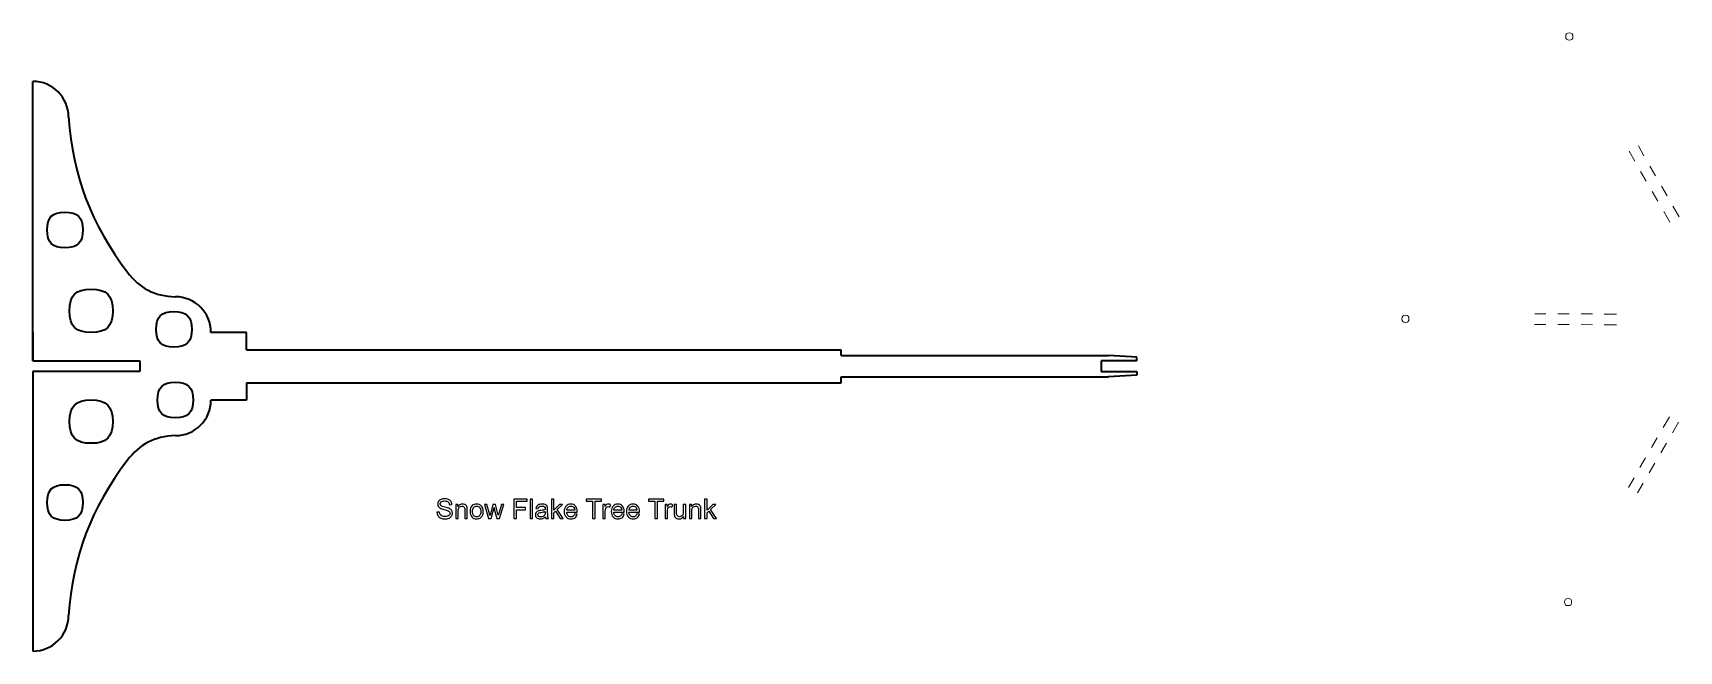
# Model space of a CAD drawing. Header units: centimetres. Extents: x -208 to 206, y -104 to 104.
# Drawn here: x -98.7 to -36.7, y 46.5 to 69.8 of the extents above; entities that cross this region are included whole.
import ezdxf

# ---------------------------------------------------------------- set-up
doc = ezdxf.new("R2010")
doc.units = ezdxf.units.CM
doc.header["$MEASUREMENT"] = 0
doc.layers.add('#Layer 1', color=7, linetype='Continuous')

msp = doc.modelspace()

# ---------------------------------------------------------------- linework, layer by layer
at = {"layer": '#Layer 1', "color": 250, "lineweight": 9}
for points in [[(-40.73868, 69.6224), (-40.73868, 69.71716), (-40.77788, 69.75658), (-40.87263, 69.75658), (-40.87263, 69.75658), (-40.96738, 69.75658), (-41.00658, 69.71716), (-41.00658, 69.6224), (-41.00658, 69.6224), (-41.00658, 69.52788), (-40.96738, 69.48845), (-40.87263, 69.48845), (-40.87263, 69.48845), (-40.77788, 69.48845), (-40.73868, 69.52788), (-40.73868, 69.6224)], [(-46.90562, 58.99719), (-46.90562, 59.09194), (-46.94482, 59.13114), (-47.03958, 59.13114), (-47.03958, 59.13114), (-47.13433, 59.13114), (-47.17353, 59.09194), (-47.17353, 58.99719), (-47.17353, 58.99719), (-47.17353, 58.90244), (-47.13433, 58.86324), (-47.03958, 58.86324), (-47.03958, 58.86324), (-46.94482, 58.86324), (-46.90562, 58.90244), (-46.90562, 58.99719)], [(-40.78729, 48.34375), (-40.78729, 48.4385), (-40.82671, 48.4777), (-40.92124, 48.4777), (-40.92124, 48.4777), (-41.01599, 48.4777), (-41.05519, 48.4385), (-41.05519, 48.34375), (-41.05519, 48.34375), (-41.05519, 48.249), (-41.01599, 48.2098), (-40.92124, 48.2098), (-40.92124, 48.2098), (-40.82671, 48.2098), (-40.78729, 48.249), (-40.78729, 48.34375)]]:
    msp.add_open_spline(points, degree=3, knots=[0, 0, 0, 0, 0.2, 0.2, 0.2, 0.2, 0.4, 0.4, 0.4, 0.4, 0.6, 0.6, 0.6, 0.6, 1, 1, 1, 1], dxfattribs=at)
at = {"layer": '#Layer 1', "lineweight": 35}
for points in [[(-98.6727, 57.41687), (-98.6727, 57.41687), (-98.6727, 67.93322), (-98.6727, 67.93322)], [(-97.33318, 66.59348), (-97.33318, 67.33335), (-97.93282, 67.93322), (-98.6727, 67.93322)], [(-97.33318, 66.59348), (-97.16518, 64.35773), (-96.48332, 62.55543), (-95.12946, 60.76813)], [(-95.12946, 60.76813), (-94.63913, 60.13197), (-94.11676, 59.86138), (-93.31417, 59.82823)], [(-91.97442, 58.48871), (-91.97442, 59.22858), (-92.5743, 59.82823), (-93.31417, 59.82823)], [(-98.6727, 58.48871), (-98.6727, 58.48871), (-98.6727, 57.41687), (-98.6727, 57.41687)], [(-90.6349, 58.48871), (-90.6349, 58.48871), (-91.97442, 58.48871), (-91.97442, 58.48871)], [(-90.6349, 58.48871), (-90.6349, 58.48871), (-91.97442, 58.48871), (-91.97442, 58.48871)], [(-90.6349, 57.83552), (-90.6349, 57.83552), (-90.6349, 58.48871), (-90.6349, 58.48871)], [(-90.6349, 57.83552), (-90.6349, 57.83552), (-68.26268, 57.83552), (-68.26268, 57.83552)], [(-68.26268, 57.61802), (-68.26268, 57.61802), (-68.26268, 57.83552), (-68.26268, 57.83552)], [(-68.26268, 57.61802), (-68.26268, 57.61802), (-58.21538, 57.61802), (-58.21538, 57.61802)], [(-57.14377, 57.55104), (-57.14377, 57.55104), (-58.21538, 57.61802), (-58.21538, 57.61802)], [(-98.6727, 57.41687), (-98.6727, 57.41687), (-94.65369, 57.41687), (-94.65369, 57.41687)], [(-98.6727, 57.01524), (-98.6727, 57.01524), (-98.6727, 55.9434), (-98.6727, 55.9434)], [(-98.6727, 57.01524), (-98.6727, 57.01524), (-98.6727, 46.49888), (-98.6727, 46.49888)], [(-94.65369, 57.01524), (-94.65369, 57.01524), (-98.6727, 57.01524), (-98.6727, 57.01524)], [(-94.65369, 57.41687), (-94.65369, 57.41687), (-94.65369, 57.21594), (-94.65369, 57.21594)], [(-94.65369, 57.21594), (-94.65369, 57.21594), (-94.65369, 57.01524), (-94.65369, 57.01524)], [(-57.14377, 57.41687), (-57.14377, 57.41687), (-58.48329, 57.41687), (-58.48329, 57.41687)], [(-58.48329, 57.41687), (-58.48329, 57.41687), (-58.48329, 57.01524), (-58.48329, 57.01524)], [(-58.48329, 57.01524), (-58.48329, 57.01524), (-57.14377, 57.01524), (-57.14377, 57.01524)], [(-57.14377, 57.41687), (-57.14377, 57.41687), (-57.14377, 57.55104), (-57.14377, 57.55104)], [(-57.14377, 57.01524), (-57.14377, 57.01524), (-57.14377, 56.88106), (-57.14377, 56.88106)], [(-90.6349, 56.59658), (-90.6349, 56.59658), (-68.26268, 56.59658), (-68.26268, 56.59658)], [(-90.6349, 56.59658), (-90.6349, 56.59658), (-90.6349, 55.9434), (-90.6349, 55.9434)], [(-68.26268, 56.59658), (-68.26268, 56.59658), (-68.26268, 56.81408), (-68.26268, 56.81408)], [(-68.26268, 56.81408), (-68.26268, 56.81408), (-58.21538, 56.81408), (-58.21538, 56.81408)], [(-57.14377, 56.88106), (-57.14377, 56.88106), (-58.21538, 56.81408), (-58.21538, 56.81408)], [(-93.31417, 54.60365), (-92.5743, 54.60365), (-91.97442, 55.20352), (-91.97442, 55.9434)], [(-90.6349, 55.9434), (-90.6349, 55.9434), (-91.97442, 55.9434), (-91.97442, 55.9434)], [(-93.31417, 54.60365), (-94.11676, 54.57072), (-94.63913, 54.30013), (-95.12946, 53.66397)], [(-95.12946, 53.66397), (-96.48332, 51.87668), (-97.16518, 50.07437), (-97.33318, 47.8384)], [(-98.6727, 46.49888), (-97.93282, 46.49888), (-97.33318, 47.09853), (-97.33318, 47.8384)]]:
    msp.add_open_spline(points, degree=3, dxfattribs=at)
at = {"layer": '#Layer 1', "color": 250, "lineweight": 9}
for points in [[(-38.41401, 64.93744), (-38.41401, 64.93744), (-38.62546, 65.3057), (-38.62546, 65.3057)], [(-38.06546, 65.13748), (-38.06546, 65.13748), (-38.27714, 65.50573), (-38.27714, 65.50573)], [(-37.97878, 64.17988), (-37.97878, 64.17988), (-38.19046, 64.54813), (-38.19046, 64.54813)], [(-37.63046, 64.37991), (-37.63046, 64.37991), (-37.84214, 64.74816), (-37.84214, 64.74816)], [(-37.54466, 63.42343), (-37.54466, 63.42343), (-37.75612, 63.79191), (-37.75612, 63.79191)], [(-37.19634, 63.62346), (-37.19634, 63.62346), (-37.4078, 63.99194), (-37.4078, 63.99194)], [(-36.74498, 62.83744), (-36.74498, 62.83744), (-36.97414, 63.23684), (-36.97414, 63.23684)], [(-37.0933, 62.63741), (-37.0933, 62.63741), (-37.32246, 63.0368), (-37.32246, 63.0368)], [(-41.75183, 59.18557), (-41.75183, 59.18557), (-42.17654, 59.18669), (-42.17654, 59.18669)], [(-40.87823, 59.18356), (-40.87823, 59.18356), (-41.30294, 59.18445), (-41.30294, 59.18445)], [(-40.0062, 59.18154), (-40.0062, 59.18154), (-40.4309, 59.18244), (-40.4309, 59.18244)], [(-39.09967, 59.1793), (-39.09967, 59.1793), (-39.56022, 59.18042), (-39.56022, 59.18042)], [(-41.75273, 58.78394), (-41.75273, 58.78394), (-42.17766, 58.78484), (-42.17766, 58.78484)], [(-40.87913, 58.78192), (-40.87913, 58.78192), (-41.30406, 58.78282), (-41.30406, 58.78282)], [(-40.0071, 58.77968), (-40.0071, 58.77968), (-40.4318, 58.7808), (-40.4318, 58.7808)], [(-39.10057, 58.77767), (-39.10057, 58.77767), (-39.56111, 58.77879), (-39.56111, 58.77879)], [(-37.10898, 55.31104), (-37.10898, 55.31104), (-37.34038, 54.91277), (-37.34038, 54.91277)], [(-37.56415, 54.52704), (-37.56415, 54.52704), (-37.7774, 54.15968), (-37.7774, 54.15968)], [(-36.76178, 55.10944), (-36.76178, 55.10944), (-36.99295, 54.71117), (-36.99295, 54.71117)], [(-37.21673, 54.32544), (-37.21673, 54.32544), (-37.42998, 53.95808), (-37.42998, 53.95808)], [(-38.00207, 53.77284), (-38.00207, 53.77284), (-38.21532, 53.40548), (-38.21532, 53.40548)], [(-37.65465, 53.57101), (-37.65465, 53.57101), (-37.8679, 53.20365), (-37.8679, 53.20365)], [(-38.44066, 53.01728), (-38.44066, 53.01728), (-38.65391, 52.64992), (-38.65391, 52.64992)], [(-38.09324, 52.81568), (-38.09324, 52.81568), (-38.30649, 52.4481), (-38.30649, 52.4481)]]:
    msp.add_open_spline(points, degree=3, dxfattribs=at)
at = {"layer": '#Layer 1', "lineweight": 35}
for points in [[(-96.79849, 62.34442), (-96.79849, 62.81796), (-96.99471, 63.01418), (-97.46825, 63.01418), (-97.46825, 63.01418), (-97.94201, 63.01418), (-98.13823, 62.81796), (-98.13823, 62.34442), (-98.13823, 62.34442), (-98.13823, 61.87066), (-97.94201, 61.67444), (-97.46825, 61.67444), (-97.46825, 61.67444), (-96.99471, 61.67444), (-96.79849, 61.87066), (-96.79849, 62.34442)], [(-95.66751, 59.30093), (-95.66751, 59.87751), (-95.9063, 60.11652), (-96.4831, 60.11652), (-96.4831, 60.11652), (-97.05967, 60.11652), (-97.29846, 59.87751), (-97.29846, 59.30093), (-97.29846, 59.30093), (-97.29846, 58.72436), (-97.05967, 58.48557), (-96.4831, 58.48557), (-96.4831, 58.48557), (-95.9063, 58.48557), (-95.66751, 58.72436), (-95.66751, 59.30093)], [(-92.69951, 58.60384), (-92.69951, 59.0776), (-92.89551, 59.27383), (-93.36927, 59.27383), (-93.36927, 59.27383), (-93.84281, 59.27383), (-94.03903, 59.0776), (-94.03903, 58.60384), (-94.03903, 58.60384), (-94.03903, 58.13031), (-93.84281, 57.93408), (-93.36927, 57.93408), (-93.36927, 57.93408), (-92.89551, 57.93408), (-92.69951, 58.13031), (-92.69951, 58.60384)], [(-92.64441, 55.9434), (-92.64441, 56.41693), (-92.84063, 56.61316), (-93.31417, 56.61316), (-93.31417, 56.61316), (-93.7877, 56.61316), (-93.98393, 56.41693), (-93.98393, 55.9434), (-93.98393, 55.9434), (-93.98393, 55.46986), (-93.7877, 55.27364), (-93.31417, 55.27364), (-93.31417, 55.27364), (-92.84063, 55.27364), (-92.64441, 55.46986), (-92.64441, 55.9434)], [(-95.66751, 55.13117), (-95.66751, 55.70775), (-95.9063, 55.94653), (-96.4831, 55.94653), (-96.4831, 55.94653), (-97.05967, 55.94653), (-97.29846, 55.70775), (-97.29846, 55.13117), (-97.29846, 55.13117), (-97.29846, 54.5546), (-97.05967, 54.31559), (-96.4831, 54.31559), (-96.4831, 54.31559), (-95.9063, 54.31559), (-95.66751, 54.5546), (-95.66751, 55.13117)], [(-96.79849, 52.08768), (-96.79849, 52.56144), (-96.99471, 52.75767), (-97.46825, 52.75767), (-97.46825, 52.75767), (-97.94201, 52.75767), (-98.13823, 52.56144), (-98.13823, 52.08768), (-98.13823, 52.08768), (-98.13823, 51.61415), (-97.94201, 51.41792), (-97.46825, 51.41792), (-97.46825, 51.41792), (-96.99471, 51.41792), (-96.79849, 51.61415), (-96.79849, 52.08768)]]:
    msp.add_open_spline(points, degree=3, knots=[0, 0, 0, 0, 0.2, 0.2, 0.2, 0.2, 0.4, 0.4, 0.4, 0.4, 0.6, 0.6, 0.6, 0.6, 1, 1, 1, 1], dxfattribs=at)
at = {"layer": '#Layer 1', "color": 8}
for points, knots in [([(-83.47239, 51.72084), (-83.47239, 51.72084), (-83.38098, 51.72906), (-83.38098, 51.72906), (-83.38098, 51.72906), (-83.3767, 51.69208), (-83.3666, 51.66177), (-83.35067, 51.63796), (-83.35067, 51.63796), (-83.33474, 51.61435), (-83.3101, 51.59518), (-83.27671, 51.58044), (-83.27671, 51.58044), (-83.24333, 51.5659), (-83.20565, 51.55853), (-83.16388, 51.55853), (-83.16388, 51.55853), (-83.12674, 51.55853), (-83.09403, 51.56402), (-83.06561, 51.57513), (-83.06561, 51.57513), (-83.03718, 51.58626), (-83.01613, 51.60149), (-83.00226, 51.62085), (-83.00226, 51.62085), (-82.9884, 51.6402), (-82.98136, 51.66126), (-82.98136, 51.68386), (-82.98136, 51.68386), (-82.98136, 51.70679), (-82.98804, 51.72682), (-83.00141, 51.74411), (-83.00141, 51.74411), (-83.01476, 51.76125), (-83.03685, 51.77563), (-83.06767, 51.78743), (-83.06767, 51.78743), (-83.08736, 51.79496), (-83.13102, 51.80694), (-83.19864, 51.82323), (-83.19864, 51.82323), (-83.26627, 51.83949), (-83.31351, 51.85472), (-83.34057, 51.8691), (-83.34057, 51.8691), (-83.37567, 51.88758), (-83.4017, 51.91054), (-83.41881, 51.93776), (-83.41881, 51.93776), (-83.4361, 51.96498), (-83.44466, 51.99562), (-83.44466, 52.02935), (-83.44466, 52.02935), (-83.44466, 52.06667), (-83.43404, 52.10144), (-83.41299, 52.13363), (-83.41299, 52.13363), (-83.39193, 52.16597), (-83.36129, 52.19046), (-83.3207, 52.20726), (-83.3207, 52.20726), (-83.28031, 52.22403), (-83.23527, 52.23241), (-83.18581, 52.23241), (-83.18581, 52.23241), (-83.13135, 52.23241), (-83.08324, 52.22367), (-83.04164, 52.20605), (-83.04164, 52.20605), (-83.00002, 52.18857), (-82.96801, 52.16272), (-82.94559, 52.1285), (-82.94559, 52.1285), (-82.92317, 52.09443), (-82.91118, 52.05572), (-82.90946, 52.01258), (-82.90946, 52.01258), (-82.90946, 52.01258), (-83.00293, 52.00539), (-83.00293, 52.00539), (-83.00293, 52.00539), (-83.00791, 52.05178), (-83.02486, 52.08688), (-83.05378, 52.11051), (-83.05378, 52.11051), (-83.08272, 52.1343), (-83.12553, 52.14613), (-83.18202, 52.14613), (-83.18202, 52.14613), (-83.24093, 52.14613), (-83.2839, 52.13533), (-83.31078, 52.11376), (-83.31078, 52.11376), (-83.33766, 52.09219), (-83.35119, 52.06616), (-83.35119, 52.03569), (-83.35119, 52.03569), (-83.35119, 52.00933), (-83.3416, 51.98758), (-83.3226, 51.97046), (-83.3226, 51.97046), (-83.30377, 51.95351), (-83.25496, 51.93588), (-83.17586, 51.91807), (-83.17586, 51.91807), (-83.09677, 51.90008), (-83.04249, 51.88452), (-83.01304, 51.87117), (-83.01304, 51.87117), (-82.97041, 51.85148), (-82.93874, 51.82663), (-82.91837, 51.79635), (-82.91837, 51.79635), (-82.89799, 51.7662), (-82.88789, 51.73146), (-82.88789, 51.69208), (-82.88789, 51.69208), (-82.88789, 51.65286), (-82.89902, 51.61623), (-82.92144, 51.58165), (-82.92144, 51.58165), (-82.94386, 51.54706), (-82.9759, 51.52018), (-83.01783, 51.50101), (-83.01783, 51.50101), (-83.05978, 51.48183), (-83.10687, 51.47224), (-83.15942, 51.47224), (-83.15942, 51.47224), (-83.22586, 51.47224), (-83.2815, 51.48199), (-83.32637, 51.50134), (-83.32637, 51.50134), (-83.37139, 51.5207), (-83.40649, 51.54979), (-83.43201, 51.58884), (-83.43201, 51.58884), (-83.45768, 51.6277), (-83.47103, 51.67169), (-83.47239, 51.72084)], [0, 0, 0, 0, 0.02777778, 0.02777778, 0.02777778, 0.02777778, 0.05555556, 0.05555556, 0.05555556, 0.05555556, 0.08333333, 0.08333333, 0.08333333, 0.08333333, 0.11111111, 0.11111111, 0.11111111, 0.11111111, 0.13888889, 0.13888889, 0.13888889, 0.13888889, 0.16666667, 0.16666667, 0.16666667, 0.16666667, 0.19444444, 0.19444444, 0.19444444, 0.19444444, 0.22222222, 0.22222222, 0.22222222, 0.22222222, 0.25, 0.25, 0.25, 0.25, 0.27777778, 0.27777778, 0.27777778, 0.27777778, 0.30555556, 0.30555556, 0.30555556, 0.30555556, 0.33333333, 0.33333333, 0.33333333, 0.33333333, 0.36111111, 0.36111111, 0.36111111, 0.36111111, 0.38888889, 0.38888889, 0.38888889, 0.38888889, 0.41666667, 0.41666667, 0.41666667, 0.41666667, 0.44444444, 0.44444444, 0.44444444, 0.44444444, 0.47222222, 0.47222222, 0.47222222, 0.47222222, 0.5, 0.5, 0.5, 0.5, 0.52777778, 0.52777778, 0.52777778, 0.52777778, 0.55555556, 0.55555556, 0.55555556, 0.55555556, 0.58333333, 0.58333333, 0.58333333, 0.58333333, 0.61111111, 0.61111111, 0.61111111, 0.61111111, 0.63888889, 0.63888889, 0.63888889, 0.63888889, 0.66666667, 0.66666667, 0.66666667, 0.66666667, 0.69444444, 0.69444444, 0.69444444, 0.69444444, 0.72222222, 0.72222222, 0.72222222, 0.72222222, 0.75, 0.75, 0.75, 0.75, 0.77777778, 0.77777778, 0.77777778, 0.77777778, 0.80555556, 0.80555556, 0.80555556, 0.80555556, 0.83333333, 0.83333333, 0.83333333, 0.83333333, 0.86111111, 0.86111111, 0.86111111, 0.86111111, 0.88888889, 0.88888889, 0.88888889, 0.88888889, 0.91666667, 0.91666667, 0.91666667, 0.91666667, 0.94444444, 0.94444444, 0.94444444, 0.94444444, 1, 1, 1, 1]), ([(-82.76666, 51.48456), (-82.76666, 51.48456), (-82.76666, 52.01771), (-82.76666, 52.01771), (-82.76666, 52.01771), (-82.76666, 52.01771), (-82.6855, 52.01771), (-82.6855, 52.01771), (-82.6855, 52.01771), (-82.6855, 52.01771), (-82.6855, 51.94204), (-82.6855, 51.94204), (-82.6855, 51.94204), (-82.64648, 52.00008), (-82.58997, 52.02902), (-82.51618, 52.02902), (-82.51618, 52.02902), (-82.48399, 52.02902), (-82.45454, 52.02319), (-82.42766, 52.01173), (-82.42766, 52.01173), (-82.40078, 52.00026), (-82.38059, 51.985), (-82.36722, 51.96634), (-82.36722, 51.96634), (-82.35387, 51.94768), (-82.34446, 51.92544), (-82.33915, 51.89975), (-82.33915, 51.89975), (-82.33591, 51.88297), (-82.33418, 51.85369), (-82.33418, 51.81192), (-82.33418, 51.81192), (-82.33418, 51.81192), (-82.33418, 51.48456), (-82.33418, 51.48456), (-82.33418, 51.48456), (-82.33418, 51.48456), (-82.42459, 51.48456), (-82.42459, 51.48456), (-82.42459, 51.48456), (-82.42459, 51.48456), (-82.42459, 51.80849), (-82.42459, 51.80849), (-82.42459, 51.80849), (-82.42459, 51.84532), (-82.42802, 51.87287), (-82.43503, 51.89101), (-82.43503, 51.89101), (-82.44204, 51.90916), (-82.45454, 51.92372), (-82.47234, 51.93467), (-82.47234, 51.93467), (-82.49015, 51.94547), (-82.51121, 51.95093), (-82.53518, 51.95093), (-82.53518, 51.95093), (-82.57355, 51.95093), (-82.60659, 51.93879), (-82.6345, 51.91431), (-82.6345, 51.91431), (-82.66239, 51.88998), (-82.67627, 51.84359), (-82.67627, 51.77545), (-82.67627, 51.77545), (-82.67627, 51.77545), (-82.67627, 51.48456), (-82.67627, 51.48456), (-82.67627, 51.48456), (-82.67627, 51.48456), (-82.76666, 51.48456), (-82.76666, 51.48456)], [0, 0, 0, 0, 0.05263158, 0.05263158, 0.05263158, 0.05263158, 0.10526316, 0.10526316, 0.10526316, 0.10526316, 0.15789474, 0.15789474, 0.15789474, 0.15789474, 0.21052632, 0.21052632, 0.21052632, 0.21052632, 0.26315789, 0.26315789, 0.26315789, 0.26315789, 0.31578947, 0.31578947, 0.31578947, 0.31578947, 0.36842105, 0.36842105, 0.36842105, 0.36842105, 0.42105263, 0.42105263, 0.42105263, 0.42105263, 0.47368421, 0.47368421, 0.47368421, 0.47368421, 0.52631579, 0.52631579, 0.52631579, 0.52631579, 0.57894737, 0.57894737, 0.57894737, 0.57894737, 0.63157895, 0.63157895, 0.63157895, 0.63157895, 0.68421053, 0.68421053, 0.68421053, 0.68421053, 0.73684211, 0.73684211, 0.73684211, 0.73684211, 0.78947368, 0.78947368, 0.78947368, 0.78947368, 0.84210526, 0.84210526, 0.84210526, 0.84210526, 0.89473684, 0.89473684, 0.89473684, 0.89473684, 1, 1, 1, 1]), ([(-82.22924, 51.75115), (-82.22924, 51.84959), (-82.20184, 51.92253), (-82.14687, 51.96995), (-82.14687, 51.96995), (-82.10115, 52.00933), (-82.04518, 52.02902), (-81.97925, 52.02902), (-81.97925, 52.02902), (-81.90616, 52.02902), (-81.84622, 52.00505), (-81.79965, 51.95711), (-81.79965, 51.95711), (-81.75326, 51.90934), (-81.72999, 51.84308), (-81.72999, 51.75867), (-81.72999, 51.75867), (-81.72999, 51.6902), (-81.74025, 51.63644), (-81.76079, 51.59721), (-81.76079, 51.59721), (-81.78135, 51.55801), (-81.8113, 51.52753), (-81.85068, 51.5058), (-81.85068, 51.5058), (-81.8899, 51.48405), (-81.93286, 51.47327), (-81.97925, 51.47327), (-81.97925, 51.47327), (-82.05391, 51.47327), (-82.11417, 51.49706), (-82.16022, 51.54482), (-82.16022, 51.54482), (-82.20628, 51.5926), (-82.22924, 51.66143), (-82.22924, 51.75115)], [0, 0, 0, 0, 0.1, 0.1, 0.1, 0.1, 0.2, 0.2, 0.2, 0.2, 0.3, 0.3, 0.3, 0.3, 0.4, 0.4, 0.4, 0.4, 0.5, 0.5, 0.5, 0.5, 0.6, 0.6, 0.6, 0.6, 0.7, 0.7, 0.7, 0.7, 0.8, 0.8, 0.8, 0.8, 1, 1, 1, 1]), ([(-80.58028, 51.48456), (-80.58028, 51.48456), (-80.58028, 52.22009), (-80.58028, 52.22009), (-80.58028, 52.22009), (-80.58028, 52.22009), (-80.08412, 52.22009), (-80.08412, 52.22009), (-80.08412, 52.22009), (-80.08412, 52.22009), (-80.08412, 52.13381), (-80.08412, 52.13381), (-80.08412, 52.13381), (-80.08412, 52.13381), (-80.48271, 52.13381), (-80.48271, 52.13381), (-80.48271, 52.13381), (-80.48271, 52.13381), (-80.48271, 51.90472), (-80.48271, 51.90472), (-80.48271, 51.90472), (-80.48271, 51.90472), (-80.13755, 51.90472), (-80.13755, 51.90472), (-80.13755, 51.90472), (-80.13755, 51.90472), (-80.13755, 51.81841), (-80.13755, 51.81841), (-80.13755, 51.81841), (-80.13755, 51.81841), (-80.48271, 51.81841), (-80.48271, 51.81841), (-80.48271, 51.81841), (-80.48271, 51.81841), (-80.48271, 51.48456), (-80.48271, 51.48456), (-80.48271, 51.48456), (-80.48271, 51.48456), (-80.58028, 51.48456), (-80.58028, 51.48456)], [0, 0, 0, 0, 0.09090909, 0.09090909, 0.09090909, 0.09090909, 0.18181818, 0.18181818, 0.18181818, 0.18181818, 0.27272727, 0.27272727, 0.27272727, 0.27272727, 0.36363636, 0.36363636, 0.36363636, 0.36363636, 0.45454545, 0.45454545, 0.45454545, 0.45454545, 0.54545455, 0.54545455, 0.54545455, 0.54545455, 0.63636364, 0.63636364, 0.63636364, 0.63636364, 0.72727273, 0.72727273, 0.72727273, 0.72727273, 0.81818182, 0.81818182, 0.81818182, 0.81818182, 1, 1, 1, 1]), ([(-79.9713, 51.48456), (-79.9713, 51.48456), (-79.9713, 52.22009), (-79.9713, 52.22009), (-79.9713, 52.22009), (-79.9713, 52.22009), (-79.88089, 52.22009), (-79.88089, 52.22009), (-79.88089, 52.22009), (-79.88089, 52.22009), (-79.88089, 51.48456), (-79.88089, 51.48456), (-79.88089, 51.48456), (-79.88089, 51.48456), (-79.9713, 51.48456), (-79.9713, 51.48456)], [0, 0, 0, 0, 0.2, 0.2, 0.2, 0.2, 0.4, 0.4, 0.4, 0.4, 0.6, 0.6, 0.6, 0.6, 1, 1, 1, 1]), ([(-79.39277, 51.55134), (-79.42633, 51.52273), (-79.45867, 51.50271), (-79.48967, 51.4909), (-79.48967, 51.4909), (-79.52065, 51.47908), (-79.55387, 51.47327), (-79.58949, 51.47327), (-79.58949, 51.47327), (-79.64804, 51.47327), (-79.69306, 51.48748), (-79.72456, 51.51606), (-79.72456, 51.51606), (-79.75608, 51.54448), (-79.77182, 51.58095), (-79.77182, 51.6253), (-79.77182, 51.6253), (-79.77182, 51.65133), (-79.76584, 51.67512), (-79.75402, 51.69669), (-79.75402, 51.69669), (-79.74203, 51.71826), (-79.72646, 51.73538), (-79.70729, 51.74839), (-79.70729, 51.74839), (-79.68794, 51.76141), (-79.66636, 51.77135), (-79.64222, 51.77803), (-79.64222, 51.77803), (-79.62441, 51.78264), (-79.59753, 51.7871), (-79.56176, 51.79153), (-79.56176, 51.79153), (-79.48882, 51.80011), (-79.43488, 51.81055), (-79.40048, 51.82254), (-79.40048, 51.82254), (-79.40012, 51.83486), (-79.39996, 51.84274), (-79.39996, 51.84599), (-79.39996, 51.84599), (-79.39996, 51.88263), (-79.40852, 51.90848), (-79.42563, 51.92356), (-79.42563, 51.92356), (-79.44875, 51.94392), (-79.48315, 51.95402), (-79.52872, 51.95402), (-79.52872, 51.95402), (-79.57134, 51.95402), (-79.60284, 51.9465), (-79.62304, 51.9316), (-79.62304, 51.9316), (-79.64343, 51.9167), (-79.65832, 51.89034), (-79.66807, 51.85233), (-79.66807, 51.85233), (-79.66807, 51.85233), (-79.75641, 51.86465), (-79.75641, 51.86465), (-79.75641, 51.86465), (-79.74837, 51.90248), (-79.73518, 51.93315), (-79.7167, 51.95642), (-79.7167, 51.95642), (-79.69819, 51.97972), (-79.67149, 51.9975), (-79.63657, 52.01018), (-79.63657, 52.01018), (-79.60181, 52.02268), (-79.56124, 52.02902), (-79.51534, 52.02902), (-79.51534, 52.02902), (-79.4698, 52.02902), (-79.43266, 52.02371), (-79.40406, 52.01291), (-79.40406, 52.01291), (-79.37563, 52.00214), (-79.35458, 51.98879), (-79.34123, 51.9725), (-79.34123, 51.9725), (-79.32788, 51.95624), (-79.31845, 51.9357), (-79.31298, 51.91088), (-79.31298, 51.91088), (-79.31007, 51.89547), (-79.30852, 51.86774), (-79.30852, 51.82784), (-79.30852, 51.82784), (-79.30852, 51.82784), (-79.30852, 51.708), (-79.30852, 51.708), (-79.30852, 51.708), (-79.30852, 51.62427), (-79.30664, 51.57136), (-79.30288, 51.54894), (-79.30288, 51.54894), (-79.29927, 51.52652), (-79.29175, 51.5051), (-79.28079, 51.48456), (-79.28079, 51.48456), (-79.28079, 51.48456), (-79.3753, 51.48456), (-79.3753, 51.48456), (-79.3753, 51.48456), (-79.38437, 51.50356), (-79.39019, 51.52582), (-79.39277, 51.55134)], [0, 0, 0, 0, 0.03571429, 0.03571429, 0.03571429, 0.03571429, 0.07142857, 0.07142857, 0.07142857, 0.07142857, 0.10714286, 0.10714286, 0.10714286, 0.10714286, 0.14285714, 0.14285714, 0.14285714, 0.14285714, 0.17857143, 0.17857143, 0.17857143, 0.17857143, 0.21428571, 0.21428571, 0.21428571, 0.21428571, 0.25, 0.25, 0.25, 0.25, 0.28571429, 0.28571429, 0.28571429, 0.28571429, 0.32142857, 0.32142857, 0.32142857, 0.32142857, 0.35714286, 0.35714286, 0.35714286, 0.35714286, 0.39285714, 0.39285714, 0.39285714, 0.39285714, 0.42857143, 0.42857143, 0.42857143, 0.42857143, 0.46428571, 0.46428571, 0.46428571, 0.46428571, 0.5, 0.5, 0.5, 0.5, 0.53571429, 0.53571429, 0.53571429, 0.53571429, 0.57142857, 0.57142857, 0.57142857, 0.57142857, 0.60714286, 0.60714286, 0.60714286, 0.60714286, 0.64285714, 0.64285714, 0.64285714, 0.64285714, 0.67857143, 0.67857143, 0.67857143, 0.67857143, 0.71428571, 0.71428571, 0.71428571, 0.71428571, 0.75, 0.75, 0.75, 0.75, 0.78571429, 0.78571429, 0.78571429, 0.78571429, 0.82142857, 0.82142857, 0.82142857, 0.82142857, 0.85714286, 0.85714286, 0.85714286, 0.85714286, 0.89285714, 0.89285714, 0.89285714, 0.89285714, 0.92857143, 0.92857143, 0.92857143, 0.92857143, 1, 1, 1, 1]), ([(-79.16933, 51.48456), (-79.16933, 51.48456), (-79.16933, 52.22009), (-79.16933, 52.22009), (-79.16933, 52.22009), (-79.16933, 52.22009), (-79.07892, 52.22009), (-79.07892, 52.22009), (-79.07892, 52.22009), (-79.07892, 52.22009), (-79.07892, 51.80114), (-79.07892, 51.80114), (-79.07892, 51.80114), (-79.07892, 51.80114), (-78.86525, 52.01771), (-78.86525, 52.01771), (-78.86525, 52.01771), (-78.86525, 52.01771), (-78.7485, 52.01771), (-78.7485, 52.01771), (-78.7485, 52.01771), (-78.7485, 52.01771), (-78.95189, 51.81962), (-78.95189, 51.81962), (-78.95189, 51.81962), (-78.95189, 51.81962), (-78.72794, 51.48456), (-78.72794, 51.48456), (-78.72794, 51.48456), (-78.72794, 51.48456), (-78.83924, 51.48456), (-78.83924, 51.48456), (-78.83924, 51.48456), (-78.83924, 51.48456), (-79.01627, 51.75697), (-79.01627, 51.75697), (-79.01627, 51.75697), (-79.01627, 51.75697), (-79.07892, 51.69602), (-79.07892, 51.69602), (-79.07892, 51.69602), (-79.07892, 51.69602), (-79.07892, 51.48456), (-79.07892, 51.48456), (-79.07892, 51.48456), (-79.07892, 51.48456), (-79.16933, 51.48456), (-79.16933, 51.48456)], [0, 0, 0, 0, 0.07692308, 0.07692308, 0.07692308, 0.07692308, 0.15384615, 0.15384615, 0.15384615, 0.15384615, 0.23076923, 0.23076923, 0.23076923, 0.23076923, 0.30769231, 0.30769231, 0.30769231, 0.30769231, 0.38461538, 0.38461538, 0.38461538, 0.38461538, 0.46153846, 0.46153846, 0.46153846, 0.46153846, 0.53846154, 0.53846154, 0.53846154, 0.53846154, 0.61538462, 0.61538462, 0.61538462, 0.61538462, 0.69230769, 0.69230769, 0.69230769, 0.69230769, 0.76923077, 0.76923077, 0.76923077, 0.76923077, 0.84615385, 0.84615385, 0.84615385, 0.84615385, 1, 1, 1, 1]), ([(-78.29239, 51.65713), (-78.29239, 51.65713), (-78.19892, 51.64481), (-78.19892, 51.64481), (-78.19892, 51.64481), (-78.21346, 51.59054), (-78.24069, 51.54825), (-78.28041, 51.5183), (-78.28041, 51.5183), (-78.32012, 51.48833), (-78.37079, 51.47327), (-78.43262, 51.47327), (-78.43262, 51.47327), (-78.51034, 51.47327), (-78.57197, 51.49724), (-78.61751, 51.54518), (-78.61751, 51.54518), (-78.66307, 51.59294), (-78.68583, 51.66022), (-78.68583, 51.74669), (-78.68583, 51.74669), (-78.68583, 51.83606), (-78.66289, 51.90557), (-78.61683, 51.95487), (-78.61683, 51.95487), (-78.57078, 52.00436), (-78.51102, 52.02902), (-78.43757, 52.02902), (-78.43757, 52.02902), (-78.36651, 52.02902), (-78.30848, 52.00487), (-78.26345, 51.95642), (-78.26345, 51.95642), (-78.21843, 51.90797), (-78.19583, 51.83983), (-78.19583, 51.752), (-78.19583, 51.752), (-78.19583, 51.74669), (-78.19601, 51.73865), (-78.19634, 51.72803), (-78.19634, 51.72803), (-78.19634, 51.72803), (-78.59338, 51.72803), (-78.59338, 51.72803), (-78.59338, 51.72803), (-78.58995, 51.66963), (-78.57351, 51.62479), (-78.54372, 51.59379), (-78.54372, 51.59379), (-78.51411, 51.56281), (-78.47695, 51.54722), (-78.43262, 51.54722), (-78.43262, 51.54722), (-78.39958, 51.54722), (-78.37131, 51.55595), (-78.34803, 51.57342), (-78.34803, 51.57342), (-78.32458, 51.5909), (-78.30608, 51.61878), (-78.29239, 51.65713)], [0, 0, 0, 0, 0.0625, 0.0625, 0.0625, 0.0625, 0.125, 0.125, 0.125, 0.125, 0.1875, 0.1875, 0.1875, 0.1875, 0.25, 0.25, 0.25, 0.25, 0.3125, 0.3125, 0.3125, 0.3125, 0.375, 0.375, 0.375, 0.375, 0.4375, 0.4375, 0.4375, 0.4375, 0.5, 0.5, 0.5, 0.5, 0.5625, 0.5625, 0.5625, 0.5625, 0.625, 0.625, 0.625, 0.625, 0.6875, 0.6875, 0.6875, 0.6875, 0.75, 0.75, 0.75, 0.75, 0.8125, 0.8125, 0.8125, 0.8125, 0.875, 0.875, 0.875, 0.875, 1, 1, 1, 1]), ([(-77.61952, 51.48456), (-77.61952, 51.48456), (-77.61952, 52.13381), (-77.61952, 52.13381), (-77.61952, 52.13381), (-77.61952, 52.13381), (-77.86195, 52.13381), (-77.86195, 52.13381), (-77.86195, 52.13381), (-77.86195, 52.13381), (-77.86195, 52.22009), (-77.86195, 52.22009), (-77.86195, 52.22009), (-77.86195, 52.22009), (-77.27951, 52.22009), (-77.27951, 52.22009), (-77.27951, 52.22009), (-77.27951, 52.22009), (-77.27951, 52.13381), (-77.27951, 52.13381), (-77.27951, 52.13381), (-77.27951, 52.13381), (-77.52194, 52.13381), (-77.52194, 52.13381), (-77.52194, 52.13381), (-77.52194, 52.13381), (-77.52194, 51.48456), (-77.52194, 51.48456), (-77.52194, 51.48456), (-77.52194, 51.48456), (-77.61952, 51.48456), (-77.61952, 51.48456)], [0, 0, 0, 0, 0.11111111, 0.11111111, 0.11111111, 0.11111111, 0.22222222, 0.22222222, 0.22222222, 0.22222222, 0.33333333, 0.33333333, 0.33333333, 0.33333333, 0.44444444, 0.44444444, 0.44444444, 0.44444444, 0.55555556, 0.55555556, 0.55555556, 0.55555556, 0.66666667, 0.66666667, 0.66666667, 0.66666667, 0.77777778, 0.77777778, 0.77777778, 0.77777778, 1, 1, 1, 1]), ([(-77.22951, 51.48456), (-77.22951, 51.48456), (-77.22951, 52.01771), (-77.22951, 52.01771), (-77.22951, 52.01771), (-77.22951, 52.01771), (-77.14836, 52.01771), (-77.14836, 52.01771), (-77.14836, 52.01771), (-77.14836, 52.01771), (-77.14836, 51.93604), (-77.14836, 51.93604), (-77.14836, 51.93604), (-77.12764, 51.97389), (-77.10846, 51.99889), (-77.09083, 52.01087), (-77.09083, 52.01087), (-77.07321, 52.02302), (-77.05385, 52.02902), (-77.0328, 52.02902), (-77.0328, 52.02902), (-77.00231, 52.02902), (-76.97133, 52.01943), (-76.93984, 52.00041), (-76.93984, 52.00041), (-76.93984, 52.00041), (-76.97202, 51.91704), (-76.97202, 51.91704), (-76.97202, 51.91704), (-76.99393, 51.92936), (-77.01584, 51.93554), (-77.03777, 51.93554), (-77.03777, 51.93554), (-77.05746, 51.93554), (-77.07509, 51.92954), (-77.09066, 51.91774), (-77.09066, 51.91774), (-77.10625, 51.90591), (-77.11738, 51.88947), (-77.12405, 51.86841), (-77.12405, 51.86841), (-77.13416, 51.8364), (-77.13911, 51.8013), (-77.13911, 51.76313), (-77.13911, 51.76313), (-77.13911, 51.76313), (-77.13911, 51.48456), (-77.13911, 51.48456), (-77.13911, 51.48456), (-77.13911, 51.48456), (-77.22951, 51.48456), (-77.22951, 51.48456)], [0, 0, 0, 0, 0.07142857, 0.07142857, 0.07142857, 0.07142857, 0.14285714, 0.14285714, 0.14285714, 0.14285714, 0.21428571, 0.21428571, 0.21428571, 0.21428571, 0.28571429, 0.28571429, 0.28571429, 0.28571429, 0.35714286, 0.35714286, 0.35714286, 0.35714286, 0.42857143, 0.42857143, 0.42857143, 0.42857143, 0.5, 0.5, 0.5, 0.5, 0.57142857, 0.57142857, 0.57142857, 0.57142857, 0.64285714, 0.64285714, 0.64285714, 0.64285714, 0.71428571, 0.71428571, 0.71428571, 0.71428571, 0.78571429, 0.78571429, 0.78571429, 0.78571429, 0.85714286, 0.85714286, 0.85714286, 0.85714286, 1, 1, 1, 1]), ([(-76.52277, 51.65713), (-76.52277, 51.65713), (-76.4293, 51.64481), (-76.4293, 51.64481), (-76.4293, 51.64481), (-76.44383, 51.59054), (-76.47107, 51.54825), (-76.51079, 51.5183), (-76.51079, 51.5183), (-76.5505, 51.48833), (-76.60117, 51.47327), (-76.66299, 51.47327), (-76.66299, 51.47327), (-76.74072, 51.47327), (-76.80234, 51.49724), (-76.84788, 51.54518), (-76.84788, 51.54518), (-76.89345, 51.59294), (-76.9162, 51.66022), (-76.9162, 51.74669), (-76.9162, 51.74669), (-76.9162, 51.83606), (-76.89327, 51.90557), (-76.84721, 51.95487), (-76.84721, 51.95487), (-76.80116, 52.00436), (-76.74139, 52.02902), (-76.66794, 52.02902), (-76.66794, 52.02902), (-76.59689, 52.02902), (-76.53885, 52.00487), (-76.49383, 51.95642), (-76.49383, 51.95642), (-76.44881, 51.90797), (-76.4262, 51.83983), (-76.4262, 51.752), (-76.4262, 51.752), (-76.4262, 51.74669), (-76.42638, 51.73865), (-76.42672, 51.72803), (-76.42672, 51.72803), (-76.42672, 51.72803), (-76.82376, 51.72803), (-76.82376, 51.72803), (-76.82376, 51.72803), (-76.82033, 51.66963), (-76.80389, 51.62479), (-76.7741, 51.59379), (-76.7741, 51.59379), (-76.74449, 51.56281), (-76.70732, 51.54722), (-76.66299, 51.54722), (-76.66299, 51.54722), (-76.62995, 51.54722), (-76.60169, 51.55595), (-76.57841, 51.57342), (-76.57841, 51.57342), (-76.55496, 51.5909), (-76.53646, 51.61878), (-76.52277, 51.65713)], [0, 0, 0, 0, 0.0625, 0.0625, 0.0625, 0.0625, 0.125, 0.125, 0.125, 0.125, 0.1875, 0.1875, 0.1875, 0.1875, 0.25, 0.25, 0.25, 0.25, 0.3125, 0.3125, 0.3125, 0.3125, 0.375, 0.375, 0.375, 0.375, 0.4375, 0.4375, 0.4375, 0.4375, 0.5, 0.5, 0.5, 0.5, 0.5625, 0.5625, 0.5625, 0.5625, 0.625, 0.625, 0.625, 0.625, 0.6875, 0.6875, 0.6875, 0.6875, 0.75, 0.75, 0.75, 0.75, 0.8125, 0.8125, 0.8125, 0.8125, 0.875, 0.875, 0.875, 0.875, 1, 1, 1, 1]), ([(-75.95144, 51.65713), (-75.95144, 51.65713), (-75.85796, 51.64481), (-75.85796, 51.64481), (-75.85796, 51.64481), (-75.8725, 51.59054), (-75.89974, 51.54825), (-75.93945, 51.5183), (-75.93945, 51.5183), (-75.97917, 51.48833), (-76.02984, 51.47327), (-76.09166, 51.47327), (-76.09166, 51.47327), (-76.16939, 51.47327), (-76.23101, 51.49724), (-76.27655, 51.54518), (-76.27655, 51.54518), (-76.32211, 51.59294), (-76.34487, 51.66022), (-76.34487, 51.74669), (-76.34487, 51.74669), (-76.34487, 51.83606), (-76.32193, 51.90557), (-76.27588, 51.95487), (-76.27588, 51.95487), (-76.22982, 52.00436), (-76.17006, 52.02902), (-76.09661, 52.02902), (-76.09661, 52.02902), (-76.02556, 52.02902), (-75.96752, 52.00487), (-75.9225, 51.95642), (-75.9225, 51.95642), (-75.87747, 51.90797), (-75.85487, 51.83983), (-75.85487, 51.752), (-75.85487, 51.752), (-75.85487, 51.74669), (-75.85505, 51.73865), (-75.85538, 51.72803), (-75.85538, 51.72803), (-75.85538, 51.72803), (-76.25242, 51.72803), (-76.25242, 51.72803), (-76.25242, 51.72803), (-76.249, 51.66963), (-76.23256, 51.62479), (-76.20276, 51.59379), (-76.20276, 51.59379), (-76.17315, 51.56281), (-76.13599, 51.54722), (-76.09166, 51.54722), (-76.09166, 51.54722), (-76.05862, 51.54722), (-76.03035, 51.55595), (-76.00708, 51.57342), (-76.00708, 51.57342), (-75.98362, 51.5909), (-75.96512, 51.61878), (-75.95144, 51.65713)], [0, 0, 0, 0, 0.0625, 0.0625, 0.0625, 0.0625, 0.125, 0.125, 0.125, 0.125, 0.1875, 0.1875, 0.1875, 0.1875, 0.25, 0.25, 0.25, 0.25, 0.3125, 0.3125, 0.3125, 0.3125, 0.375, 0.375, 0.375, 0.375, 0.4375, 0.4375, 0.4375, 0.4375, 0.5, 0.5, 0.5, 0.5, 0.5625, 0.5625, 0.5625, 0.5625, 0.625, 0.625, 0.625, 0.625, 0.6875, 0.6875, 0.6875, 0.6875, 0.75, 0.75, 0.75, 0.75, 0.8125, 0.8125, 0.8125, 0.8125, 0.875, 0.875, 0.875, 0.875, 1, 1, 1, 1]), ([(-75.27856, 51.48456), (-75.27856, 51.48456), (-75.27856, 52.13381), (-75.27856, 52.13381), (-75.27856, 52.13381), (-75.27856, 52.13381), (-75.521, 52.13381), (-75.521, 52.13381), (-75.521, 52.13381), (-75.521, 52.13381), (-75.521, 52.22009), (-75.521, 52.22009), (-75.521, 52.22009), (-75.521, 52.22009), (-74.93855, 52.22009), (-74.93855, 52.22009), (-74.93855, 52.22009), (-74.93855, 52.22009), (-74.93855, 52.13381), (-74.93855, 52.13381), (-74.93855, 52.13381), (-74.93855, 52.13381), (-75.18099, 52.13381), (-75.18099, 52.13381), (-75.18099, 52.13381), (-75.18099, 52.13381), (-75.18099, 51.48456), (-75.18099, 51.48456), (-75.18099, 51.48456), (-75.18099, 51.48456), (-75.27856, 51.48456), (-75.27856, 51.48456)], [0, 0, 0, 0, 0.11111111, 0.11111111, 0.11111111, 0.11111111, 0.22222222, 0.22222222, 0.22222222, 0.22222222, 0.33333333, 0.33333333, 0.33333333, 0.33333333, 0.44444444, 0.44444444, 0.44444444, 0.44444444, 0.55555556, 0.55555556, 0.55555556, 0.55555556, 0.66666667, 0.66666667, 0.66666667, 0.66666667, 0.77777778, 0.77777778, 0.77777778, 0.77777778, 1, 1, 1, 1]), ([(-74.88856, 51.48456), (-74.88856, 51.48456), (-74.88856, 52.01771), (-74.88856, 52.01771), (-74.88856, 52.01771), (-74.88856, 52.01771), (-74.8074, 52.01771), (-74.8074, 52.01771), (-74.8074, 52.01771), (-74.8074, 52.01771), (-74.8074, 51.93604), (-74.8074, 51.93604), (-74.8074, 51.93604), (-74.78668, 51.97389), (-74.76751, 51.99889), (-74.74988, 52.01087), (-74.74988, 52.01087), (-74.73225, 52.02302), (-74.7129, 52.02902), (-74.69184, 52.02902), (-74.69184, 52.02902), (-74.66135, 52.02902), (-74.63037, 52.01943), (-74.59888, 52.00041), (-74.59888, 52.00041), (-74.59888, 52.00041), (-74.63107, 51.91704), (-74.63107, 51.91704), (-74.63107, 51.91704), (-74.65298, 51.92936), (-74.67488, 51.93554), (-74.69681, 51.93554), (-74.69681, 51.93554), (-74.7165, 51.93554), (-74.73413, 51.92954), (-74.7497, 51.91774), (-74.7497, 51.91774), (-74.76529, 51.90591), (-74.77642, 51.88947), (-74.7831, 51.86841), (-74.7831, 51.86841), (-74.7932, 51.8364), (-74.79815, 51.8013), (-74.79815, 51.76313), (-74.79815, 51.76313), (-74.79815, 51.76313), (-74.79815, 51.48456), (-74.79815, 51.48456), (-74.79815, 51.48456), (-74.79815, 51.48456), (-74.88856, 51.48456), (-74.88856, 51.48456)], [0, 0, 0, 0, 0.07142857, 0.07142857, 0.07142857, 0.07142857, 0.14285714, 0.14285714, 0.14285714, 0.14285714, 0.21428571, 0.21428571, 0.21428571, 0.21428571, 0.28571429, 0.28571429, 0.28571429, 0.28571429, 0.35714286, 0.35714286, 0.35714286, 0.35714286, 0.42857143, 0.42857143, 0.42857143, 0.42857143, 0.5, 0.5, 0.5, 0.5, 0.57142857, 0.57142857, 0.57142857, 0.57142857, 0.64285714, 0.64285714, 0.64285714, 0.64285714, 0.71428571, 0.71428571, 0.71428571, 0.71428571, 0.78571429, 0.78571429, 0.78571429, 0.78571429, 0.85714286, 0.85714286, 0.85714286, 0.85714286, 1, 1, 1, 1]), ([(-73.97412, 51.48456), (-73.97412, 51.48456), (-73.97412, 52.01771), (-73.97412, 52.01771), (-73.97412, 52.01771), (-73.97412, 52.01771), (-73.89297, 52.01771), (-73.89297, 52.01771), (-73.89297, 52.01771), (-73.89297, 52.01771), (-73.89297, 51.94204), (-73.89297, 51.94204), (-73.89297, 51.94204), (-73.85394, 52.00008), (-73.79743, 52.02902), (-73.72364, 52.02902), (-73.72364, 52.02902), (-73.69146, 52.02902), (-73.662, 52.02319), (-73.63512, 52.01173), (-73.63512, 52.01173), (-73.60824, 52.00026), (-73.58806, 51.985), (-73.57468, 51.96634), (-73.57468, 51.96634), (-73.56133, 51.94768), (-73.55193, 51.92544), (-73.54662, 51.89975), (-73.54662, 51.89975), (-73.54337, 51.88297), (-73.54164, 51.85369), (-73.54164, 51.81192), (-73.54164, 51.81192), (-73.54164, 51.81192), (-73.54164, 51.48456), (-73.54164, 51.48456), (-73.54164, 51.48456), (-73.54164, 51.48456), (-73.63205, 51.48456), (-73.63205, 51.48456), (-73.63205, 51.48456), (-73.63205, 51.48456), (-73.63205, 51.80849), (-73.63205, 51.80849), (-73.63205, 51.80849), (-73.63205, 51.84532), (-73.63548, 51.87287), (-73.64249, 51.89101), (-73.64249, 51.89101), (-73.6495, 51.90916), (-73.662, 51.92372), (-73.67981, 51.93467), (-73.67981, 51.93467), (-73.69762, 51.94547), (-73.71867, 51.95093), (-73.74264, 51.95093), (-73.74264, 51.95093), (-73.78101, 51.95093), (-73.81405, 51.93879), (-73.84196, 51.91431), (-73.84196, 51.91431), (-73.86985, 51.88998), (-73.88374, 51.84359), (-73.88374, 51.77545), (-73.88374, 51.77545), (-73.88374, 51.77545), (-73.88374, 51.48456), (-73.88374, 51.48456), (-73.88374, 51.48456), (-73.88374, 51.48456), (-73.97412, 51.48456), (-73.97412, 51.48456)], [0, 0, 0, 0, 0.05263158, 0.05263158, 0.05263158, 0.05263158, 0.10526316, 0.10526316, 0.10526316, 0.10526316, 0.15789474, 0.15789474, 0.15789474, 0.15789474, 0.21052632, 0.21052632, 0.21052632, 0.21052632, 0.26315789, 0.26315789, 0.26315789, 0.26315789, 0.31578947, 0.31578947, 0.31578947, 0.31578947, 0.36842105, 0.36842105, 0.36842105, 0.36842105, 0.42105263, 0.42105263, 0.42105263, 0.42105263, 0.47368421, 0.47368421, 0.47368421, 0.47368421, 0.52631579, 0.52631579, 0.52631579, 0.52631579, 0.57894737, 0.57894737, 0.57894737, 0.57894737, 0.63157895, 0.63157895, 0.63157895, 0.63157895, 0.68421053, 0.68421053, 0.68421053, 0.68421053, 0.73684211, 0.73684211, 0.73684211, 0.73684211, 0.78947368, 0.78947368, 0.78947368, 0.78947368, 0.84210526, 0.84210526, 0.84210526, 0.84210526, 0.89473684, 0.89473684, 0.89473684, 0.89473684, 1, 1, 1, 1]), ([(-73.40245, 51.48456), (-73.40245, 51.48456), (-73.40245, 52.22009), (-73.40245, 52.22009), (-73.40245, 52.22009), (-73.40245, 52.22009), (-73.31204, 52.22009), (-73.31204, 52.22009), (-73.31204, 52.22009), (-73.31204, 52.22009), (-73.31204, 51.80114), (-73.31204, 51.80114), (-73.31204, 51.80114), (-73.31204, 51.80114), (-73.09837, 52.01771), (-73.09837, 52.01771), (-73.09837, 52.01771), (-73.09837, 52.01771), (-72.98162, 52.01771), (-72.98162, 52.01771), (-72.98162, 52.01771), (-72.98162, 52.01771), (-73.18501, 51.81962), (-73.18501, 51.81962), (-73.18501, 51.81962), (-73.18501, 51.81962), (-72.96106, 51.48456), (-72.96106, 51.48456), (-72.96106, 51.48456), (-72.96106, 51.48456), (-73.07236, 51.48456), (-73.07236, 51.48456), (-73.07236, 51.48456), (-73.07236, 51.48456), (-73.24939, 51.75697), (-73.24939, 51.75697), (-73.24939, 51.75697), (-73.24939, 51.75697), (-73.31204, 51.69602), (-73.31204, 51.69602), (-73.31204, 51.69602), (-73.31204, 51.69602), (-73.31204, 51.48456), (-73.31204, 51.48456), (-73.31204, 51.48456), (-73.31204, 51.48456), (-73.40245, 51.48456), (-73.40245, 51.48456)], [0, 0, 0, 0, 0.07692308, 0.07692308, 0.07692308, 0.07692308, 0.15384615, 0.15384615, 0.15384615, 0.15384615, 0.23076923, 0.23076923, 0.23076923, 0.23076923, 0.30769231, 0.30769231, 0.30769231, 0.30769231, 0.38461538, 0.38461538, 0.38461538, 0.38461538, 0.46153846, 0.46153846, 0.46153846, 0.46153846, 0.53846154, 0.53846154, 0.53846154, 0.53846154, 0.61538462, 0.61538462, 0.61538462, 0.61538462, 0.69230769, 0.69230769, 0.69230769, 0.69230769, 0.76923077, 0.76923077, 0.76923077, 0.76923077, 0.84615385, 0.84615385, 0.84615385, 0.84615385, 1, 1, 1, 1]), ([(-82.13677, 51.75097), (-82.13677, 51.68283), (-82.12187, 51.6318), (-82.09208, 51.59809), (-82.09208, 51.59809), (-82.06213, 51.56417), (-82.02464, 51.54722), (-81.97925, 51.54722), (-81.97925, 51.54722), (-81.93441, 51.54722), (-81.89709, 51.56417), (-81.86712, 51.59824), (-81.86712, 51.59824), (-81.83733, 51.63231), (-81.82243, 51.68419), (-81.82243, 51.75388), (-81.82243, 51.75388), (-81.82243, 51.81962), (-81.83751, 51.86944), (-81.86746, 51.90318), (-81.86746, 51.90318), (-81.89743, 51.93707), (-81.93474, 51.95402), (-81.97925, 51.95402), (-81.97925, 51.95402), (-82.02464, 51.95402), (-82.06213, 51.93725), (-82.09208, 51.90351), (-82.09208, 51.90351), (-82.12187, 51.86978), (-82.13677, 51.81893), (-82.13677, 51.75097)], [0, 0, 0, 0, 0.11111111, 0.11111111, 0.11111111, 0.11111111, 0.22222222, 0.22222222, 0.22222222, 0.22222222, 0.33333333, 0.33333333, 0.33333333, 0.33333333, 0.44444444, 0.44444444, 0.44444444, 0.44444444, 0.55555556, 0.55555556, 0.55555556, 0.55555556, 0.66666667, 0.66666667, 0.66666667, 0.66666667, 0.77777778, 0.77777778, 0.77777778, 0.77777778, 1, 1, 1, 1]), ([(-81.52812, 51.48456), (-81.52812, 51.48456), (-81.68922, 52.01771), (-81.68922, 52.01771), (-81.68922, 52.01771), (-81.68922, 52.01771), (-81.59471, 52.01771), (-81.59471, 52.01771), (-81.59471, 52.01771), (-81.59471, 52.01771), (-81.50962, 51.71004), (-81.50962, 51.71004), (-81.50962, 51.71004), (-81.50962, 51.71004), (-81.47949, 51.59551), (-81.47949, 51.59551), (-81.47949, 51.59551), (-81.4783, 51.60116), (-81.46905, 51.6378), (-81.45194, 51.70543), (-81.45194, 51.70543), (-81.45194, 51.70543), (-81.36753, 52.01771), (-81.36753, 52.01771), (-81.36753, 52.01771), (-81.36753, 52.01771), (-81.27489, 52.01771), (-81.27489, 52.01771), (-81.27489, 52.01771), (-81.27489, 52.01771), (-81.1946, 51.70816), (-81.1946, 51.70816), (-81.1946, 51.70816), (-81.1946, 51.70816), (-81.1684, 51.60664), (-81.1684, 51.60664), (-81.1684, 51.60664), (-81.1684, 51.60664), (-81.13775, 51.70953), (-81.13775, 51.70953), (-81.13775, 51.70953), (-81.13775, 51.70953), (-81.04564, 52.01771), (-81.04564, 52.01771), (-81.04564, 52.01771), (-81.04564, 52.01771), (-80.95781, 52.01771), (-80.95781, 52.01771), (-80.95781, 52.01771), (-80.95781, 52.01771), (-81.1251, 51.48456), (-81.1251, 51.48456), (-81.1251, 51.48456), (-81.1251, 51.48456), (-81.21857, 51.48456), (-81.21857, 51.48456), (-81.21857, 51.48456), (-81.21857, 51.48456), (-81.30315, 51.80354), (-81.30315, 51.80354), (-81.30315, 51.80354), (-81.30315, 51.80354), (-81.32455, 51.89478), (-81.32455, 51.89478), (-81.32455, 51.89478), (-81.32455, 51.89478), (-81.4324, 51.48456), (-81.4324, 51.48456), (-81.4324, 51.48456), (-81.4324, 51.48456), (-81.52812, 51.48456), (-81.52812, 51.48456)], [0, 0, 0, 0, 0.05263158, 0.05263158, 0.05263158, 0.05263158, 0.10526316, 0.10526316, 0.10526316, 0.10526316, 0.15789474, 0.15789474, 0.15789474, 0.15789474, 0.21052632, 0.21052632, 0.21052632, 0.21052632, 0.26315789, 0.26315789, 0.26315789, 0.26315789, 0.31578947, 0.31578947, 0.31578947, 0.31578947, 0.36842105, 0.36842105, 0.36842105, 0.36842105, 0.42105263, 0.42105263, 0.42105263, 0.42105263, 0.47368421, 0.47368421, 0.47368421, 0.47368421, 0.52631579, 0.52631579, 0.52631579, 0.52631579, 0.57894737, 0.57894737, 0.57894737, 0.57894737, 0.63157895, 0.63157895, 0.63157895, 0.63157895, 0.68421053, 0.68421053, 0.68421053, 0.68421053, 0.73684211, 0.73684211, 0.73684211, 0.73684211, 0.78947368, 0.78947368, 0.78947368, 0.78947368, 0.84210526, 0.84210526, 0.84210526, 0.84210526, 0.89473684, 0.89473684, 0.89473684, 0.89473684, 1, 1, 1, 1]), ([(-79.39996, 51.75166), (-79.43282, 51.73829), (-79.48215, 51.727), (-79.54789, 51.71775), (-79.54789, 51.71775), (-79.58521, 51.71244), (-79.61157, 51.70646), (-79.62698, 51.69978), (-79.62698, 51.69978), (-79.6424, 51.69311), (-79.6542, 51.68334), (-79.6626, 51.67066), (-79.6626, 51.67066), (-79.67098, 51.65783), (-79.67526, 51.64363), (-79.67526, 51.62786), (-79.67526, 51.62786), (-79.67526, 51.60407), (-79.66618, 51.58404), (-79.64786, 51.56812), (-79.64786, 51.56812), (-79.62954, 51.55219), (-79.60284, 51.54415), (-79.56774, 51.54415), (-79.56774, 51.54415), (-79.53299, 51.54415), (-79.50199, 51.55167), (-79.47478, 51.56691), (-79.47478, 51.56691), (-79.44772, 51.58198), (-79.42769, 51.6027), (-79.41501, 51.62889), (-79.41501, 51.62889), (-79.40527, 51.64927), (-79.40048, 51.67922), (-79.40048, 51.71878), (-79.40048, 51.71878), (-79.40048, 51.71878), (-79.39996, 51.75166), (-79.39996, 51.75166)], [0, 0, 0, 0, 0.09090909, 0.09090909, 0.09090909, 0.09090909, 0.18181818, 0.18181818, 0.18181818, 0.18181818, 0.27272727, 0.27272727, 0.27272727, 0.27272727, 0.36363636, 0.36363636, 0.36363636, 0.36363636, 0.45454545, 0.45454545, 0.45454545, 0.45454545, 0.54545455, 0.54545455, 0.54545455, 0.54545455, 0.63636364, 0.63636364, 0.63636364, 0.63636364, 0.72727273, 0.72727273, 0.72727273, 0.72727273, 0.81818182, 0.81818182, 0.81818182, 0.81818182, 1, 1, 1, 1]), ([(-78.58823, 51.80199), (-78.58823, 51.80199), (-78.29136, 51.80199), (-78.29136, 51.80199), (-78.29136, 51.80199), (-78.2953, 51.84684), (-78.30677, 51.88039), (-78.32543, 51.90284), (-78.32543, 51.90284), (-78.35402, 51.93758), (-78.39136, 51.95505), (-78.43705, 51.95505), (-78.43705, 51.95505), (-78.47849, 51.95505), (-78.51326, 51.94119), (-78.5415, 51.91346), (-78.5415, 51.91346), (-78.56957, 51.8857), (-78.58516, 51.84856), (-78.58823, 51.80199)], [0, 0, 0, 0, 0.16666667, 0.16666667, 0.16666667, 0.16666667, 0.33333333, 0.33333333, 0.33333333, 0.33333333, 0.5, 0.5, 0.5, 0.5, 0.66666667, 0.66666667, 0.66666667, 0.66666667, 1, 1, 1, 1]), ([(-76.81861, 51.80199), (-76.81861, 51.80199), (-76.52174, 51.80199), (-76.52174, 51.80199), (-76.52174, 51.80199), (-76.52568, 51.84684), (-76.53715, 51.88039), (-76.55581, 51.90284), (-76.55581, 51.90284), (-76.58439, 51.93758), (-76.62173, 51.95505), (-76.66743, 51.95505), (-76.66743, 51.95505), (-76.70887, 51.95505), (-76.74363, 51.94119), (-76.77188, 51.91346), (-76.77188, 51.91346), (-76.79995, 51.8857), (-76.81554, 51.84856), (-76.81861, 51.80199)], [0, 0, 0, 0, 0.16666667, 0.16666667, 0.16666667, 0.16666667, 0.33333333, 0.33333333, 0.33333333, 0.33333333, 0.5, 0.5, 0.5, 0.5, 0.66666667, 0.66666667, 0.66666667, 0.66666667, 1, 1, 1, 1]), ([(-76.24727, 51.80199), (-76.24727, 51.80199), (-75.95041, 51.80199), (-75.95041, 51.80199), (-75.95041, 51.80199), (-75.95435, 51.84684), (-75.96582, 51.88039), (-75.98448, 51.90284), (-75.98448, 51.90284), (-76.01306, 51.93758), (-76.0504, 51.95505), (-76.0961, 51.95505), (-76.0961, 51.95505), (-76.13754, 51.95505), (-76.1723, 51.94119), (-76.20055, 51.91346), (-76.20055, 51.91346), (-76.22861, 51.8857), (-76.2442, 51.84856), (-76.24727, 51.80199)], [0, 0, 0, 0, 0.16666667, 0.16666667, 0.16666667, 0.16666667, 0.33333333, 0.33333333, 0.33333333, 0.33333333, 0.5, 0.5, 0.5, 0.5, 0.66666667, 0.66666667, 0.66666667, 0.66666667, 1, 1, 1, 1]), ([(-74.19722, 51.48456), (-74.19722, 51.48456), (-74.19722, 51.56384), (-74.19722, 51.56384), (-74.19722, 51.56384), (-74.23864, 51.5034), (-74.2948, 51.47327), (-74.36585, 51.47327), (-74.36585, 51.47327), (-74.39719, 51.47327), (-74.42647, 51.47926), (-74.45368, 51.49124), (-74.45368, 51.49124), (-74.48092, 51.5034), (-74.50113, 51.51846), (-74.5143, 51.53662), (-74.5143, 51.53662), (-74.52749, 51.55492), (-74.53672, 51.57719), (-74.54203, 51.60355), (-74.54203, 51.60355), (-74.54563, 51.62136), (-74.54752, 51.64945), (-74.54752, 51.6878), (-74.54752, 51.6878), (-74.54752, 51.6878), (-74.54752, 52.01771), (-74.54752, 52.01771), (-74.54752, 52.01771), (-74.54752, 52.01771), (-74.45711, 52.01771), (-74.45711, 52.01771), (-74.45711, 52.01771), (-74.45711, 52.01771), (-74.45711, 51.72272), (-74.45711, 51.72272), (-74.45711, 51.72272), (-74.45711, 51.67564), (-74.45523, 51.64378), (-74.45164, 51.62752), (-74.45164, 51.62752), (-74.44598, 51.60373), (-74.43399, 51.58523), (-74.41551, 51.5717), (-74.41551, 51.5717), (-74.39719, 51.55819), (-74.37459, 51.55134), (-74.34755, 51.55134), (-74.34755, 51.55134), (-74.32049, 51.55134), (-74.29516, 51.55819), (-74.27153, 51.57206), (-74.27153, 51.57206), (-74.24789, 51.58592), (-74.23112, 51.60492), (-74.22119, 51.62873), (-74.22119, 51.62873), (-74.21143, 51.65252), (-74.20645, 51.68728), (-74.20645, 51.73264), (-74.20645, 51.73264), (-74.20645, 51.73264), (-74.20645, 52.01771), (-74.20645, 52.01771), (-74.20645, 52.01771), (-74.20645, 52.01771), (-74.11607, 52.01771), (-74.11607, 52.01771), (-74.11607, 52.01771), (-74.11607, 52.01771), (-74.11607, 51.48456), (-74.11607, 51.48456), (-74.11607, 51.48456), (-74.11607, 51.48456), (-74.19722, 51.48456), (-74.19722, 51.48456)], [0, 0, 0, 0, 0.05, 0.05, 0.05, 0.05, 0.1, 0.1, 0.1, 0.1, 0.15, 0.15, 0.15, 0.15, 0.2, 0.2, 0.2, 0.2, 0.25, 0.25, 0.25, 0.25, 0.3, 0.3, 0.3, 0.3, 0.35, 0.35, 0.35, 0.35, 0.4, 0.4, 0.4, 0.4, 0.45, 0.45, 0.45, 0.45, 0.5, 0.5, 0.5, 0.5, 0.55, 0.55, 0.55, 0.55, 0.6, 0.6, 0.6, 0.6, 0.65, 0.65, 0.65, 0.65, 0.7, 0.7, 0.7, 0.7, 0.75, 0.75, 0.75, 0.75, 0.8, 0.8, 0.8, 0.8, 0.85, 0.85, 0.85, 0.85, 0.9, 0.9, 0.9, 0.9, 1, 1, 1, 1])]:
    msp.add_open_spline(points, degree=3, knots=knots, dxfattribs=at)

doc.saveas('drawing.dxf')
